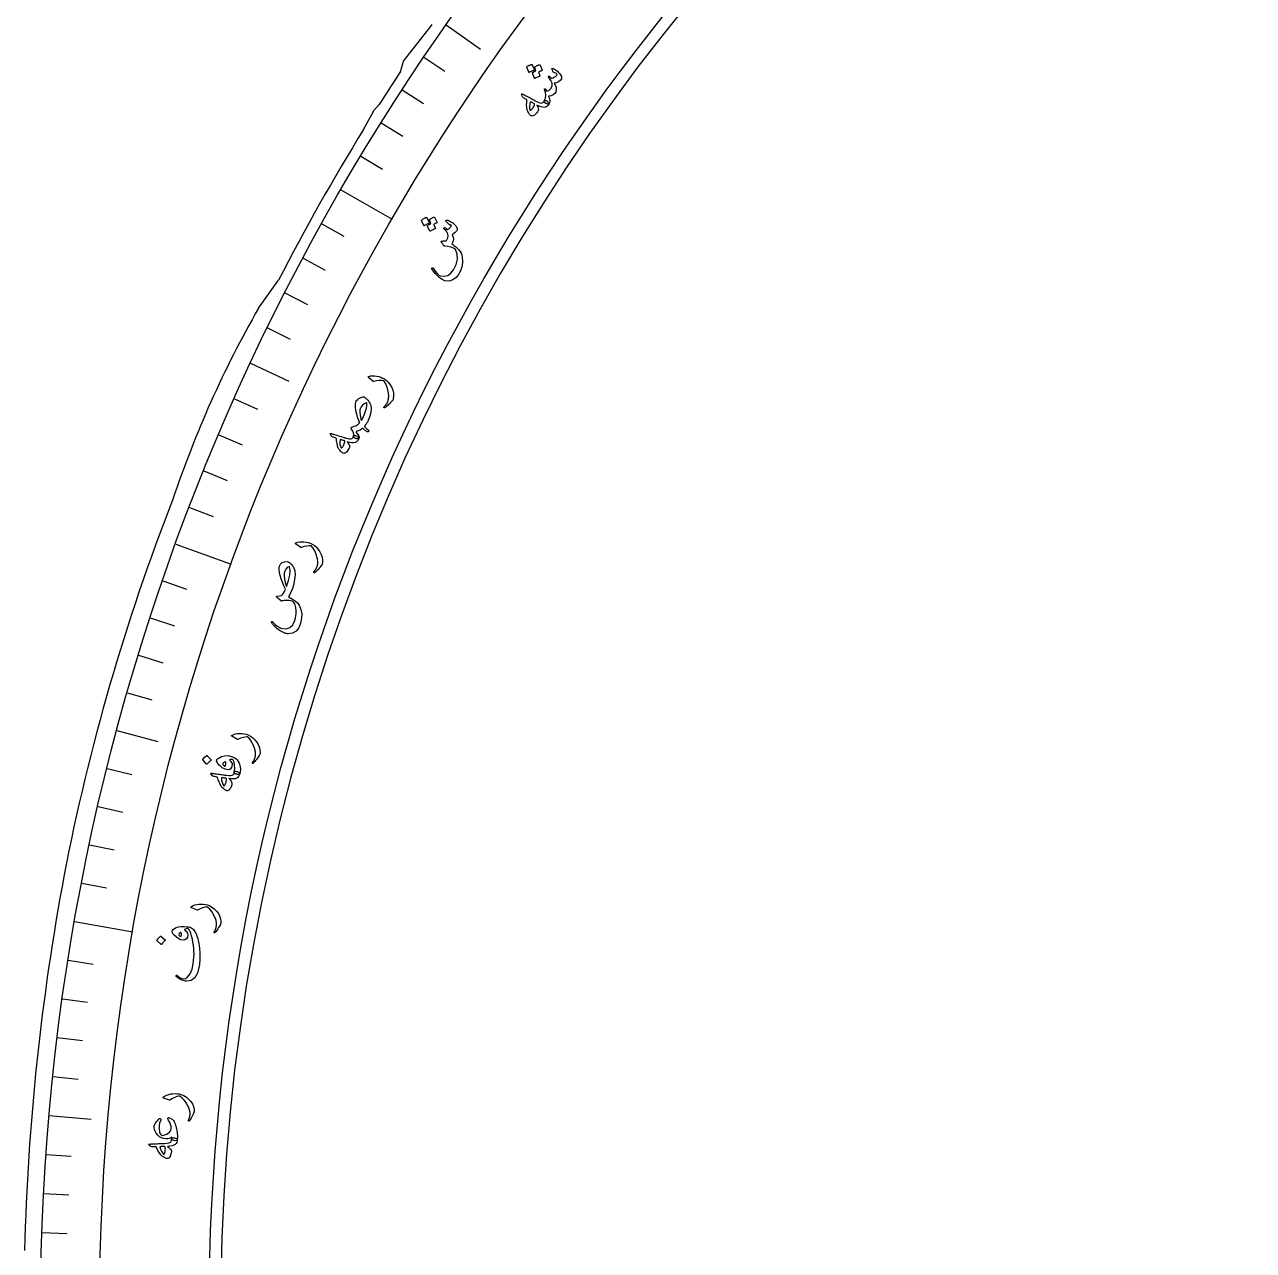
# Model space of a CAD drawing. Header units: millimetres. Extents: x -83 to 83, y -82 to 91.
# Drawn here: x -82.66 to -37.68, y 2.21 to 47.09 of the extents above; entities that cross this region are included whole.
import ezdxf

# ---------------------------------------------------------------- set-up
doc = ezdxf.new("R2010")
doc.units = ezdxf.units.MM
for name, color, linetype in [('CUT_INNER', 6, 'Continuous'), ('CUT_OUTER', 1, 'Continuous'), ('ENGRAVE', 7, 'Continuous'), ('ENGRAVE_FINE', 8, 'Continuous'), ('TEXT', 5, 'Continuous')]:
    doc.layers.add(name, color=color, linetype=linetype)

msp = doc.modelspace()

# ---------------------------------------------------------------- linework, layer by layer
at = {"layer": 'CUT_INNER'}
msp.add_arc((-0.0003, -0.0001), 75.4873, 92.267929, 240.117327, dxfattribs=at)
at = {"layer": 'CUT_OUTER'}
for points in [[(-68.901, 45.3749), (-68.7961, 45.7427), (-68.7949, 45.7462), (-68.7928, 45.7491), (-67.764, 47.0561), (-67.741, 47.0894)], [(-70.2522, 43.2535), (-69.8828, 43.9334), (-69.8806, 43.9369), (-69.8781, 43.9402), (-69.6872, 44.158)], [(-74.0993, 36.7032), (-73.3677, 37.7275)]]:
    msp.add_lwpolyline(points, dxfattribs=at)
for centre, radius, start, end in [((-2.1418, 1.3801), 79.9521, 146.614806, 147.653039), ((-0.2896, 0.1676), 82.1654, 148.37346, 152.798231), ((-40.5944, 17.479), 38.6284, 150.15402, 161.54312), ((-3.6188, 0.9441), 79.037, 158.657979, 169.048288), ((4.0698, 0.024), 86.7621, 169.416375, 178.55615)]:
    msp.add_arc(centre, radius, start, end, dxfattribs=at)
at = {"layer": 'ENGRAVE'}
for points in [[(-67.2354, 47.0787), (-65.9716, 46.1938)], [(-71.0827, 41.0396), (-69.2122, 39.9597)], [(-74.3891, 34.6882), (-72.9909, 34.0362)], [(-77.1293, 28.0728), (-75.0997, 27.334)], [(-79.2825, 21.2437), (-77.7923, 20.8444)], [(-80.8323, 14.2529), (-78.7052, 13.8779)], [(-81.7669, 7.1537), (-80.23, 7.0192)]]:
    msp.add_lwpolyline(points, dxfattribs=at)
for radius in [82.0793, 79.9194, 75.9082]:
    msp.add_circle((0, 0), radius, dxfattribs=at)
at = {"layer": 'ENGRAVE_FINE'}
for points in [[(-68.0468, 45.8981), (-67.2794, 45.3805)], [(-68.8375, 44.7036), (-68.0611, 44.1994)], [(-69.6072, 43.4954), (-68.8222, 43.0049)], [(-70.3556, 42.2739), (-69.5622, 41.7972)], [(-71.7881, 39.7928), (-70.9785, 39.344)], [(-72.4717, 38.5339), (-71.6544, 38.0993)], [(-73.1331, 37.2632), (-72.3084, 36.843)], [(-73.7723, 35.9812), (-72.9404, 35.5754)], [(-74.9831, 33.3846), (-74.1375, 33.0081)], [(-75.5543, 32.0709), (-74.7023, 31.7092)], [(-76.1026, 30.7474), (-75.2443, 30.4007)], [(-76.6276, 29.4146), (-75.7634, 29.0828)], [(-77.6075, 26.7224), (-76.7322, 26.421)], [(-78.062, 25.3639), (-77.1817, 25.0778)], [(-78.4928, 23.9977), (-77.6076, 23.727)], [(-78.8996, 22.6241), (-78.0098, 22.369)], [(-79.6411, 19.8568), (-78.743, 19.6328)], [(-79.9756, 18.4638), (-79.0736, 18.2556)], [(-80.2856, 17.0652), (-79.3802, 16.8728)], [(-80.5712, 15.6615), (-79.6626, 15.4848)], [(-81.0687, 12.84), (-80.1545, 12.6952)], [(-81.2805, 11.4232), (-80.3638, 11.2944)], [(-81.4674, 10.0029), (-80.5487, 9.8901)], [(-81.6296, 8.5796), (-80.709, 8.4829)], [(-81.8793, 5.7256), (-80.9559, 5.661)], [(-81.9668, 4.2957), (-81.0424, 4.2473)], [(-82.0292, 2.8645), (-81.1042, 2.8322)]]:
    msp.add_lwpolyline(points, dxfattribs=at)
at = {"layer": 'TEXT'}
for points in [[(-64.2778, 45.5314), (-64.2784, 45.5354), (-64.2775, 45.5398), (-64.2749, 45.5444), (-64.2707, 45.5493), (-64.2505, 45.5631), (-64.23, 45.5759), (-64.2091, 45.5875), (-64.188, 45.5981), (-64.1664, 45.6075), (-64.1442, 45.616), (-64.1212, 45.6234), (-64.0976, 45.6297), (-64.0903, 45.6303), (-64.0846, 45.6291), (-64.0805, 45.6262), (-64.0779, 45.6215), (-63.9999, 45.4287), (-63.9996, 45.4235), (-64.0024, 45.4191), (-64.0082, 45.4154), (-64.0171, 45.4124), (-64.0247, 45.4097), (-64.0363, 45.4053), (-64.052, 45.3991), (-64.0717, 45.3911), (-64.0957, 45.3812), (-64.1242, 45.369), (-64.157, 45.3546), (-64.1942, 45.3379), (-64.1997, 45.336), (-64.2039, 45.3361), (-64.2067, 45.3381), (-64.2082, 45.342)], [(-63.9889, 45.5238), (-63.9896, 45.5278), (-63.9886, 45.5321), (-63.986, 45.5368), (-63.9818, 45.5416), (-63.9616, 45.5554), (-63.9411, 45.568), (-63.9203, 45.5796), (-63.8992, 45.59), (-63.8776, 45.5994), (-63.8554, 45.6077), (-63.8324, 45.615), (-63.8088, 45.6213), (-63.8028, 45.6215), (-63.7978, 45.6199), (-63.7937, 45.6164), (-63.7906, 45.6111), (-63.7127, 45.4184), (-63.7126, 45.4146), (-63.7152, 45.411), (-63.7205, 45.4074), (-63.7285, 45.4041), (-63.734, 45.402), (-63.7424, 45.3986), (-63.7538, 45.394), (-63.7682, 45.3882), (-63.7855, 45.381), (-63.8056, 45.3724), (-63.8285, 45.3624), (-63.8542, 45.3509), (-63.7958, 45.2099), (-63.7956, 45.2047), (-63.7983, 45.2003), (-63.8041, 45.1966), (-63.813, 45.1936), (-63.8205, 45.1909), (-63.8321, 45.1865), (-63.8478, 45.1804), (-63.8675, 45.1725), (-63.8915, 45.1626), (-63.9198, 45.1505), (-63.9525, 45.1361), (-63.9897, 45.1195), (-63.9946, 45.1185), (-63.9984, 45.1192), (-64.0009, 45.1215), (-64.0023, 45.1255), (-64.0723, 45.3145), (-64.073, 45.3185), (-64.072, 45.3228), (-64.0695, 45.3275), (-64.0653, 45.3323), (-64.051, 45.3421), (-64.0365, 45.3516), (-64.0217, 45.3606), (-64.0066, 45.3693), (-63.9913, 45.3774), (-63.9756, 45.3847), (-63.9595, 45.3912), (-63.9431, 45.397)], [(-63.3614, 45.4693), (-63.3613, 45.4754), (-63.3569, 45.4796), (-63.3482, 45.4817), (-63.3353, 45.4819), (-63.3162, 45.4783), (-63.2922, 45.4687), (-63.2633, 45.4531), (-63.2295, 45.4315), (-63.1921, 45.4055), (-63.1574, 45.3776), (-63.1256, 45.3478), (-63.0965, 45.3161), (-63.0449, 45.2475), (-63.0137, 45.19), (-63.0029, 45.1437), (-63.0125, 45.1085), (-63.0634, 45.0455), (-63.1242, 44.9968), (-63.1948, 44.9625), (-63.2753, 44.9426), (-63.2308, 44.8581), (-63.2061, 44.7779), (-63.2014, 44.702), (-63.2165, 44.6305), (-63.2519, 44.5692), (-63.3076, 44.5212), (-63.3835, 44.4863), (-63.4798, 44.4645), (-63.4518, 44.3726), (-63.4406, 44.2941), (-63.4465, 44.2289), (-63.4695, 44.1771), (-63.4811, 44.1715), (-63.5028, 44.1737), (-63.5345, 44.1836), (-63.5764, 44.2011), (-63.6144, 44.2233), (-63.6376, 44.2465), (-63.6461, 44.2706), (-63.6399, 44.2957), (-63.599, 44.3966), (-63.5841, 44.4996), (-63.5954, 44.6049), (-63.6328, 44.7125), (-63.6349, 44.7184), (-63.6356, 44.7236), (-63.6349, 44.7283), (-63.6329, 44.7324), (-63.6293, 44.7365), (-63.6251, 44.7395), (-63.6202, 44.7414), (-63.6148, 44.7422), (-63.6034, 44.7368), (-63.5891, 44.7206), (-63.5718, 44.6934), (-63.5516, 44.6555), (-63.5128, 44.6593), (-63.4722, 44.6792), (-63.4298, 44.715), (-63.3857, 44.7668), (-63.3514, 44.8461), (-63.3559, 44.9398), (-63.3991, 45.048), (-63.481, 45.171), (-63.4853, 45.1772), (-63.4875, 45.1827), (-63.4878, 45.1875), (-63.4861, 45.1916), (-63.4819, 45.1966), (-63.4772, 45.2002), (-63.4721, 45.2024), (-63.4665, 45.2032), (-63.4602, 45.2022), (-63.4545, 45.2003), (-63.4494, 45.1974), (-63.4451, 45.1936), (-63.3795, 45.1186), (-63.3444, 45.1267), (-63.3084, 45.1409), (-63.2716, 45.1612), (-63.2339, 45.1876), (-63.2013, 45.2162), (-63.1808, 45.241), (-63.1725, 45.2622), (-63.1765, 45.2798), (-63.1908, 45.2949), (-63.2158, 45.3101), (-63.2513, 45.3254), (-63.2974, 45.3408), (-63.3066, 45.3505), (-63.3204, 45.3751), (-63.3386, 45.4147), (-63.3614, 45.4693)], [(-64.4637, 44.5208), (-64.4679, 44.5402), (-64.4632, 44.55), (-64.4497, 44.5503), (-64.4274, 44.5409), (-64.4148, 44.5341), (-64.3971, 44.5249), (-64.3745, 44.5133), (-64.3468, 44.4992), (-64.314, 44.4825), (-64.2759, 44.4629), (-64.2324, 44.4402), (-64.1837, 44.4146), (-64.1358, 44.3895), (-64.0929, 44.3669), (-64.0551, 44.3469), (-64.0223, 44.3296), (-63.9946, 44.3149), (-63.9722, 44.303), (-63.9551, 44.2939), (-63.9433, 44.2876), (-63.8675, 44.2494), (-63.8041, 44.2262), (-63.7532, 44.2178), (-63.7147, 44.2244), (-63.6949, 44.2341), (-63.6758, 44.2492), (-63.6575, 44.2697), (-63.6399, 44.2957), (-63.6268, 44.3092), (-63.6112, 44.3157), (-63.5931, 44.3152), (-63.5725, 44.3077), (-63.5505, 44.2947), (-63.5298, 44.2792), (-63.5105, 44.2613), (-63.4926, 44.2408), (-63.479, 44.2209), (-63.4706, 44.2037), (-63.4674, 44.1891), (-63.4695, 44.1771), (-63.5043, 44.1281), (-63.5428, 44.0918), (-63.5851, 44.0683), (-63.6312, 44.0574), (-63.6863, 44.0596), (-63.7506, 44.0744), (-63.8241, 44.1017), (-63.9067, 44.1417), (-63.8798, 44.0835), (-63.8628, 44.0316), (-63.8559, 43.986), (-63.8591, 43.9466), (-63.869, 43.9197), (-63.8852, 43.8913), (-63.9077, 43.8613), (-63.9366, 43.8296), (-63.9702, 43.7985), (-64.0012, 43.7742), (-64.0295, 43.7568), (-64.0552, 43.7463), (-64.0813, 43.7415), (-64.1046, 43.7424), (-64.125, 43.749), (-64.1426, 43.7614), (-64.1618, 43.7809), (-64.1812, 43.8051), (-64.2009, 43.8341), (-64.2208, 43.8678), (-64.2398, 43.9031), (-64.2542, 43.9325), (-64.2638, 43.9559), (-64.2689, 43.9734), (-64.2797, 44.0586), (-64.2844, 44.1466), (-64.2828, 44.2375), (-64.2749, 44.3312), (-64.3131, 44.3539), (-64.3458, 44.3738), (-64.373, 44.391), (-64.3948, 44.4054), (-64.4121, 44.4189), (-64.426, 44.4333), (-64.4365, 44.4485), (-64.4437, 44.4646)], [(-64.1499, 44.2647), (-64.1738, 44.1794), (-64.185, 44.1008), (-64.1834, 44.0289), (-64.1691, 43.9638), (-64.1654, 43.9576), (-64.1603, 43.9543), (-64.1539, 43.9539), (-64.1462, 43.9565), (-64.124, 43.9706), (-64.1028, 43.9876), (-64.0824, 44.0077), (-64.0629, 44.0309), (-64.0443, 44.0571), (-64.0265, 44.0864), (-64.0096, 44.1187), (-63.9936, 44.154), (-63.9918, 44.1599), (-63.991, 44.1669), (-63.9912, 44.175), (-63.9925, 44.1841), (-64.0088, 44.1937), (-64.0261, 44.2034), (-64.0443, 44.2133), (-64.0635, 44.2233), (-64.0837, 44.2334), (-64.1048, 44.2437), (-64.1269, 44.2541), (-64.1499, 44.2647)], [(-67.8433, 39.9299), (-67.8443, 39.9339), (-67.8437, 39.9383), (-67.8415, 39.9431), (-67.8378, 39.9484), (-67.8188, 39.9639), (-67.7994, 39.9783), (-67.7796, 39.9916), (-67.7595, 40.0039), (-67.7388, 40.0151), (-67.7173, 40.0254), (-67.695, 40.0347), (-67.672, 40.043), (-67.6661, 40.0438), (-67.6609, 40.0426), (-67.6565, 40.0395), (-67.653, 40.0345), (-67.5589, 39.849), (-67.5584, 39.8452), (-67.5607, 39.8413), (-67.5657, 39.8373), (-67.5735, 39.8333), (-67.5787, 39.8307), (-67.5868, 39.8266), (-67.5978, 39.821), (-67.6117, 39.8139), (-67.6283, 39.8052), (-67.6477, 39.7949), (-67.6696, 39.7829), (-67.6942, 39.7692), (-67.624, 39.6336), (-67.6233, 39.6284), (-67.6257, 39.6238), (-67.6312, 39.6196), (-67.6397, 39.6158), (-67.647, 39.6125), (-67.6582, 39.6071), (-67.6733, 39.5996), (-67.6923, 39.59), (-67.7153, 39.578), (-67.7425, 39.5634), (-67.774, 39.5462), (-67.8096, 39.5264), (-67.8144, 39.525), (-67.8182, 39.5253), (-67.821, 39.5274), (-67.8227, 39.5313), (-67.9086, 39.7138), (-67.9096, 39.7177), (-67.909, 39.7221), (-67.9069, 39.727), (-67.9031, 39.7322), (-67.8897, 39.7432), (-67.876, 39.7539), (-67.8621, 39.7642), (-67.8478, 39.7742), (-67.8331, 39.7836), (-67.8181, 39.7923), (-67.8027, 39.8002), (-67.7868, 39.8074)], [(-68.1319, 39.9122), (-68.1329, 39.9162), (-68.1323, 39.9206), (-68.1302, 39.9255), (-68.1264, 39.9308), (-68.1074, 39.9463), (-68.088, 39.9609), (-68.0683, 39.9743), (-68.0481, 39.9867), (-68.0274, 39.998), (-68.0059, 40.0084), (-67.9837, 40.0178), (-67.9606, 40.0262), (-67.9534, 40.0274), (-67.9476, 40.0267), (-67.9433, 40.0241), (-67.9404, 40.0197), (-67.8461, 39.8341), (-67.8454, 39.829), (-67.8478, 39.8243), (-67.8533, 39.8201), (-67.8619, 39.8163), (-67.8692, 39.813), (-67.8804, 39.8075), (-67.8955, 39.8), (-67.9145, 39.7903), (-67.9376, 39.7783), (-67.9649, 39.7636), (-67.9964, 39.7464), (-68.0321, 39.7264), (-68.0374, 39.7241), (-68.0416, 39.7239), (-68.0446, 39.7256), (-68.0464, 39.7294)], [(-67.2303, 39.8787), (-67.2369, 39.8873), (-67.2405, 39.8955), (-67.2409, 39.9032), (-67.2383, 39.9104), (-67.2324, 39.9182), (-67.2252, 39.9235), (-67.2167, 39.9264), (-67.2071, 39.9269), (-67.1755, 39.9235), (-67.14, 39.9134), (-67.1004, 39.8964), (-67.0568, 39.8727), (-66.9897, 39.8269), (-66.9313, 39.7745), (-66.8814, 39.7155), (-66.8402, 39.65), (-66.8321, 39.6311), (-66.8278, 39.6131), (-66.8274, 39.5961), (-66.8307, 39.58), (-66.8563, 39.5297), (-66.8957, 39.4826), (-66.9489, 39.4385), (-67.016, 39.3976), (-66.9766, 39.3067), (-66.9656, 39.2203), (-66.983, 39.1383), (-67.0288, 39.0606), (-66.9882, 39.0335), (-66.9499, 39.0063), (-66.9139, 38.9789), (-66.8801, 38.9514), (-66.8484, 38.9235), (-66.8184, 38.8952), (-66.7902, 38.8664), (-66.7637, 38.8372), (-66.7191, 38.7791), (-66.6838, 38.7152), (-66.6578, 38.6456), (-66.6412, 38.5703), (-66.6302, 38.4105), (-66.6457, 38.2574), (-66.6878, 38.1109), (-66.7564, 37.9708), (-66.8638, 37.8302), (-66.9869, 37.7404), (-67.1258, 37.7014), (-67.2806, 37.7134), (-67.3292, 37.7305), (-67.3823, 37.7586), (-67.4397, 37.7977), (-67.5015, 37.8478), (-67.5659, 37.9088), (-67.6289, 37.9792), (-67.6904, 38.0592), (-67.7506, 38.1488), (-67.7539, 38.1552), (-67.7554, 38.1614), (-67.7549, 38.1676), (-67.7525, 38.1737), (-67.7488, 38.179), (-67.7445, 38.1831), (-67.7396, 38.1858), (-67.7342, 38.1872), (-67.7278, 38.1866), (-67.722, 38.1843), (-67.7167, 38.1804), (-67.7121, 38.1748), (-67.6307, 38.0581), (-67.5582, 37.9719), (-67.4949, 37.9159), (-67.4408, 37.89), (-67.2974, 37.8758), (-67.1691, 37.9081), (-67.056, 37.9866), (-66.9577, 38.1116), (-66.8609, 38.3094), (-66.817, 38.4989), (-66.8258, 38.6801), (-66.8877, 38.8535), (-66.968, 38.8996), (-67.0601, 38.9357), (-67.1641, 38.9616), (-67.28, 38.9773), (-67.2923, 38.978), (-67.3023, 38.9803), (-67.31, 38.9842), (-67.3154, 38.9898), (-67.3315, 39.0135), (-67.3464, 39.0358), (-67.3603, 39.0569), (-67.3731, 39.0767), (-67.3845, 39.095), (-67.3944, 39.1118), (-67.4027, 39.1269), (-67.4094, 39.1405), (-67.4116, 39.1473), (-67.411, 39.1528), (-67.4074, 39.1569), (-67.4009, 39.1597), (-67.3968, 39.1606), (-67.3905, 39.1616), (-67.3821, 39.1628), (-67.3717, 39.1641), (-67.3593, 39.1652), (-67.3452, 39.166), (-67.3293, 39.1665), (-67.3116, 39.1665), (-67.277, 39.1675), (-67.2508, 39.1699), (-67.2331, 39.174), (-67.2238, 39.1796), (-67.1892, 39.2289), (-67.1678, 39.2859), (-67.1595, 39.3506), (-67.1643, 39.4231), (-67.1766, 39.4556), (-67.204, 39.4967), (-67.2465, 39.5463), (-67.3039, 39.6044), (-67.3094, 39.61), (-67.3129, 39.6165), (-67.3146, 39.6238), (-67.3144, 39.6321), (-67.3132, 39.6393), (-67.3106, 39.6454), (-67.3067, 39.6503), (-67.3015, 39.6541), (-67.2846, 39.6544), (-67.2595, 39.6435), (-67.2263, 39.6214), (-67.185, 39.5882), (-67.1367, 39.6139), (-67.0952, 39.6473), (-67.0605, 39.6884), (-67.0326, 39.7372), (-67.0475, 39.7452), (-67.0603, 39.7503), (-67.0712, 39.7526), (-67.0802, 39.752), (-67.0891, 39.7505), (-67.0968, 39.7511), (-67.1033, 39.7536), (-67.1087, 39.7581)], [(-70.0859, 34.175), (-70.0891, 34.178), (-70.0914, 34.1809), (-70.0928, 34.1836), (-70.0933, 34.1863), (-70.0909, 34.1924), (-70.0848, 34.1983), (-70.075, 34.2039), (-70.0614, 34.2094), (-69.998, 34.2253), (-69.93, 34.2326), (-69.8576, 34.2312), (-69.7808, 34.2212), (-69.7013, 34.2037), (-69.6262, 34.18), (-69.5555, 34.1501), (-69.489, 34.1139), (-69.4087, 34.0518), (-69.3377, 33.9797), (-69.2761, 33.8975), (-69.2239, 33.8055), (-69.184, 33.7066), (-69.1617, 33.605), (-69.1571, 33.5007), (-69.1699, 33.3936), (-69.1765, 33.3664), (-69.1869, 33.3411), (-69.2013, 33.3176), (-69.2195, 33.2961), (-69.2669, 33.2489), (-69.3102, 33.2065), (-69.3493, 33.1689), (-69.3844, 33.1361), (-69.4154, 33.1083), (-69.4421, 33.0856), (-69.4646, 33.0679), (-69.483, 33.0554), (-69.4878, 33.0533), (-69.4922, 33.0522), (-69.496, 33.0521), (-69.4994, 33.0531), (-69.5032, 33.0554), (-69.5065, 33.0584), (-69.5091, 33.062), (-69.511, 33.0662), (-69.5118, 33.0709), (-69.511, 33.0757), (-69.5085, 33.0807), (-69.5043, 33.0858), (-69.4779, 33.1166), (-69.4539, 33.1465), (-69.4324, 33.1758), (-69.4132, 33.2043), (-69.3964, 33.2323), (-69.3817, 33.2601), (-69.3692, 33.2876), (-69.3589, 33.315), (-69.3505, 33.3432), (-69.3439, 33.3733), (-69.3391, 33.4055), (-69.336, 33.4396), (-69.3349, 33.4757), (-69.3357, 33.5139), (-69.3385, 33.5543), (-69.3434, 33.5967), (-69.3653, 33.72), (-69.3991, 33.8331), (-69.4449, 33.9359), (-69.5026, 34.0285), (-69.5077, 34.0352), (-69.5146, 34.0408), (-69.5233, 34.0453), (-69.5338, 34.0489), (-69.6025, 34.0557), (-69.6839, 34.0532), (-69.7777, 34.0414), (-69.8842, 34.0201), (-69.8904, 34.0199), (-69.8955, 34.0205), (-69.8997, 34.0219), (-69.9028, 34.0241)], [(-70.5199, 33.3027), (-70.5003, 33.3331), (-70.47, 33.3636), (-70.4292, 33.3942), (-70.3778, 33.4248), (-70.3255, 33.4482), (-70.2788, 33.4583), (-70.2379, 33.4551), (-70.2026, 33.4387), (-70.1714, 33.4129), (-70.1385, 33.38), (-70.1039, 33.34), (-70.0676, 33.2928), (-70.0356, 33.2468), (-70.0119, 33.2097), (-69.9965, 33.1812), (-69.9894, 33.1615), (-69.9765, 33.0306), (-69.9879, 32.8929), (-70.0237, 32.7484), (-70.0836, 32.597), (-70.0981, 32.5672), (-70.1135, 32.5382), (-70.1298, 32.5099), (-70.147, 32.4823), (-70.165, 32.4556), (-70.1835, 32.4297), (-70.2025, 32.4046), (-70.222, 32.3805), (-70.2072, 32.3618), (-70.1779, 32.333), (-70.1342, 32.2941), (-70.0761, 32.2451), (-70.0654, 32.2342), (-70.0619, 32.2222), (-70.0655, 32.2091), (-70.0763, 32.1949), (-70.0901, 32.1849), (-70.1047, 32.1802), (-70.1199, 32.1809), (-70.1358, 32.1869), (-70.1535, 32.1993), (-70.1716, 32.2128), (-70.1901, 32.2274), (-70.209, 32.2432), (-70.2282, 32.2602), (-70.2474, 32.2785), (-70.2666, 32.2981), (-70.2859, 32.319), (-70.3344, 32.279), (-70.384, 32.2465), (-70.4345, 32.2213), (-70.4861, 32.2035), (-70.5026, 32.1989), (-70.5154, 32.1935), (-70.5244, 32.1873), (-70.5296, 32.1804), (-70.5306, 32.1732), (-70.528, 32.1645), (-70.5217, 32.154), (-70.5117, 32.1418), (-70.4614, 32.0817), (-70.4309, 32.0268), (-70.4202, 31.9772), (-70.4293, 31.9328), (-70.4332, 31.9281), (-70.44, 31.9245), (-70.4499, 31.9219), (-70.4628, 31.9203), (-70.5063, 31.9235), (-70.5419, 31.9303), (-70.5695, 31.9407), (-70.5891, 31.9548), (-70.6038, 31.9722), (-70.6136, 31.9886), (-70.6185, 32.0041), (-70.6184, 32.0186), (-70.6143, 32.0797), (-70.626, 32.1427), (-70.6536, 32.2077), (-70.6971, 32.2745), (-70.7053, 32.2883), (-70.7092, 32.3022), (-70.7089, 32.3165), (-70.7043, 32.3311), (-70.6955, 32.3451), (-70.6835, 32.3558), (-70.6682, 32.3631), (-70.6498, 32.367), (-70.5831, 32.3837), (-70.5188, 32.4146), (-70.4567, 32.4599), (-70.3968, 32.5194), (-70.4245, 32.5873), (-70.4495, 32.6528), (-70.4717, 32.7159), (-70.4913, 32.7765), (-70.5321, 32.9449), (-70.5504, 33.0889), (-70.5463, 33.2082), (-70.5199, 33.3027)], [(-70.1594, 33.2446), (-70.235, 33.2055), (-70.2972, 33.1555), (-70.346, 33.0946), (-70.3813, 33.0229), (-70.3892, 32.9866), (-70.392, 32.9388), (-70.3895, 32.8798), (-70.3818, 32.8094), (-70.3766, 32.7728), (-70.3713, 32.7391), (-70.3659, 32.7082), (-70.3605, 32.6801), (-70.3549, 32.6548), (-70.349, 32.6323), (-70.3428, 32.6124), (-70.3363, 32.5953), (-70.2987, 32.6587), (-70.2611, 32.7366), (-70.2232, 32.829), (-70.185, 32.936), (-70.1531, 33.0409), (-70.1348, 33.1253), (-70.1303, 33.1892), (-70.1395, 33.2326), (-70.1425, 33.2399), (-70.1468, 33.2443), (-70.1524, 33.2459), (-70.1594, 33.2446)], [(-71.4694, 32.0905), (-71.477, 32.1088), (-71.4741, 32.1193), (-71.4609, 32.122), (-71.4373, 32.1168), (-71.4237, 32.1124), (-71.4046, 32.1066), (-71.3802, 32.0993), (-71.3505, 32.0905), (-71.3152, 32.08), (-71.2741, 32.0676), (-71.2273, 32.0532), (-71.1748, 32.0369), (-71.1231, 32.0208), (-71.0768, 32.0064), (-71.036, 31.9936), (-71.0006, 31.9825), (-70.9707, 31.9731), (-70.9466, 31.9655), (-70.9281, 31.9596), (-70.9153, 31.9555), (-70.8338, 31.9317), (-70.7673, 31.9204), (-70.7157, 31.9214), (-70.6791, 31.9349), (-70.6613, 31.948), (-70.6452, 31.9663), (-70.631, 31.9898), (-70.6184, 32.0186), (-70.608, 32.0342), (-70.5938, 32.0434), (-70.5759, 32.0462), (-70.5543, 32.0425), (-70.5303, 32.0338), (-70.5071, 32.0223), (-70.4849, 32.0081), (-70.4636, 31.9912), (-70.4466, 31.9742), (-70.4352, 31.9588), (-70.4295, 31.945), (-70.4293, 31.9328), (-70.4546, 31.8783), (-70.4859, 31.8356), (-70.5233, 31.8048), (-70.5666, 31.7858), (-70.6212, 31.7779), (-70.6872, 31.7808), (-70.7644, 31.7944), (-70.8529, 31.8187), (-70.8158, 31.7664), (-70.7898, 31.7184), (-70.7747, 31.6748), (-70.7706, 31.6355), (-70.7755, 31.6073), (-70.7863, 31.5764), (-70.803, 31.5427), (-70.8257, 31.5064), (-70.8531, 31.4697), (-70.8791, 31.4401), (-70.9038, 31.4179), (-70.9271, 31.4029), (-70.952, 31.3935), (-70.975, 31.3901), (-70.9964, 31.3929), (-71.0159, 31.4019), (-71.0383, 31.4176), (-71.0618, 31.4379), (-71.0864, 31.4629), (-71.1121, 31.4924), (-71.1372, 31.5237), (-71.1566, 31.55), (-71.1704, 31.5712), (-71.1785, 31.5875), (-71.2046, 31.6693), (-71.2252, 31.755), (-71.2401, 31.8447), (-71.2494, 31.9383), (-71.291, 31.9537), (-71.3268, 31.9673), (-71.3567, 31.9793), (-71.3806, 31.9895), (-71.4001, 31.9997), (-71.4164, 32.0113), (-71.4295, 32.0243), (-71.4395, 32.0388)], [(-71.1143, 31.8955), (-71.1224, 31.8073), (-71.1191, 31.728), (-71.1045, 31.6576), (-71.0787, 31.5962), (-71.0738, 31.5907), (-71.0682, 31.5884), (-71.0619, 31.5892), (-71.0548, 31.5932), (-71.0355, 31.611), (-71.0178, 31.6316), (-71.0014, 31.6551), (-70.9864, 31.6814), (-70.9728, 31.7106), (-70.9607, 31.7425), (-70.9499, 31.7774), (-70.9405, 31.815), (-70.9398, 31.8212), (-70.9403, 31.8282), (-70.942, 31.8361), (-70.9449, 31.8448), (-70.9627, 31.8513), (-70.9814, 31.8577), (-71.0011, 31.8641), (-71.0218, 31.8705), (-71.0435, 31.8768), (-71.0661, 31.8831), (-71.0897, 31.8893), (-71.1143, 31.8955)], [(-72.7417, 28.0823), (-72.7451, 28.085), (-72.7476, 28.0877), (-72.7492, 28.0903), (-72.7499, 28.0929), (-72.7481, 28.0992), (-72.7426, 28.1056), (-72.7333, 28.1121), (-72.7202, 28.1186), (-72.6583, 28.1399), (-72.5912, 28.153), (-72.519, 28.1578), (-72.4416, 28.1543), (-72.3609, 28.1437), (-72.2841, 28.1264), (-72.211, 28.1026), (-72.1417, 28.0723), (-72.0564, 28.0172), (-71.9796, 27.9514), (-71.9112, 27.8748), (-71.8513, 27.7875), (-71.8031, 27.6924), (-71.7723, 27.5931), (-71.7588, 27.4896), (-71.7625, 27.3818), (-71.7667, 27.3541), (-71.7749, 27.328), (-71.7872, 27.3034), (-71.8035, 27.2803), (-71.8467, 27.2293), (-71.8862, 27.1834), (-71.9221, 27.1426), (-71.9542, 27.107), (-71.9827, 27.0766), (-72.0074, 27.0517), (-72.0283, 27.0322), (-72.0456, 27.0182), (-72.0502, 27.0156), (-72.0544, 27.0142), (-72.0583, 27.0138), (-72.0617, 27.0145), (-72.0658, 27.0164), (-72.0692, 27.0191), (-72.0721, 27.0225), (-72.0744, 27.0265), (-72.0757, 27.0311), (-72.0752, 27.036), (-72.0731, 27.0411), (-72.0694, 27.0466), (-72.0457, 27.0795), (-72.0244, 27.1114), (-72.0054, 27.1424), (-71.9887, 27.1724), (-71.9743, 27.2018), (-71.9621, 27.2307), (-71.952, 27.2592), (-71.944, 27.2873), (-71.9381, 27.3161), (-71.9341, 27.3468), (-71.932, 27.3792), (-71.9319, 27.4134), (-71.9338, 27.4495), (-71.9379, 27.4875), (-71.9441, 27.5275), (-71.9526, 27.5693), (-71.9849, 27.6903), (-72.0282, 27.8001), (-72.0826, 27.8987), (-72.148, 27.986), (-72.1537, 27.9922), (-72.161, 27.9972), (-72.1701, 28.001), (-72.1808, 28.0037), (-72.2499, 28.0046), (-72.3307, 27.9952), (-72.4232, 27.9754), (-72.5275, 27.9452), (-72.5336, 27.9445), (-72.5388, 27.9446), (-72.543, 27.9456), (-72.5463, 27.9475)], [(-73.3317, 27.2674), (-73.2924, 27.3392), (-73.2329, 27.3903), (-73.1534, 27.4209), (-73.0539, 27.4309), (-73.02, 27.4234), (-72.9854, 27.4064), (-72.9501, 27.3799), (-72.914, 27.3438), (-72.8807, 27.3054), (-72.8535, 27.2719), (-72.8326, 27.2431), (-72.8179, 27.2191), (-72.7753, 27.0955), (-72.7622, 26.9451), (-72.7785, 26.7677), (-72.8239, 26.5633), (-72.8609, 26.4438), (-72.904, 26.3324), (-72.9533, 26.2289), (-73.0087, 26.1335), (-72.858, 26.0524), (-72.741, 25.9756), (-72.6578, 25.903), (-72.6082, 25.8346), (-72.5488, 25.6808), (-72.5206, 25.5202), (-72.5236, 25.3527), (-72.5576, 25.1781), (-72.6265, 25.0058), (-72.7257, 24.8833), (-72.8555, 24.8105), (-73.0162, 24.7874), (-73.0394, 24.7887), (-73.0633, 24.7913), (-73.0877, 24.7954), (-73.1127, 24.8009), (-73.1381, 24.808), (-73.1636, 24.8169), (-73.1893, 24.8277), (-73.2151, 24.8404), (-73.2602, 24.8642), (-73.3039, 24.89), (-73.3462, 24.9177), (-73.3871, 24.9474), (-73.4264, 24.9788), (-73.4641, 25.0119), (-73.5003, 25.0465), (-73.5347, 25.0828), (-73.5485, 25.0984), (-73.5614, 25.1135), (-73.5736, 25.1283), (-73.585, 25.1426), (-73.5957, 25.1564), (-73.6057, 25.1695), (-73.615, 25.1819), (-73.6237, 25.1936), (-73.6282, 25.2014), (-73.6301, 25.2086), (-73.6295, 25.2153), (-73.6264, 25.2214), (-73.6214, 25.2273), (-73.6162, 25.2313), (-73.6108, 25.2334), (-73.6051, 25.2336), (-73.5992, 25.2322), (-73.5931, 25.2295), (-73.5868, 25.2255), (-73.5804, 25.2203), (-73.5617, 25.196), (-73.5403, 25.1718), (-73.5161, 25.1475), (-73.4892, 25.1233), (-73.4183, 25.0674), (-73.3482, 25.024), (-73.279, 24.9931), (-73.2108, 24.9747), (-73.0702, 24.972), (-72.9528, 25.0142), (-72.8586, 25.1015), (-72.7875, 25.2336), (-72.7469, 25.3711), (-72.7266, 25.5115), (-72.7268, 25.6549), (-72.7473, 25.8015), (-72.7608, 25.8484), (-72.7818, 25.8922), (-72.8103, 25.9329), (-72.8463, 25.9705), (-72.8515, 25.9753), (-72.8586, 25.9792), (-72.8675, 25.9822), (-72.8782, 25.9843), (-72.9822, 25.9999), (-73.0764, 26.0055), (-73.1606, 26.0011), (-73.2349, 25.9867), (-73.2487, 25.9835), (-73.2601, 25.9828), (-73.2691, 25.9846), (-73.2757, 25.9889), (-73.43, 26.1197), (-73.44, 26.1342), (-73.4423, 26.1455), (-73.4367, 26.1538), (-73.4234, 26.1591), (-73.2577, 26.1907), (-73.222, 26.2265), (-73.1867, 26.2762), (-73.1518, 26.3398), (-73.1174, 26.4174), (-73.1753, 26.5453), (-73.226, 26.6712), (-73.2697, 26.795), (-73.3063, 26.9168), (-73.3324, 27.0301), (-73.3453, 27.1264), (-73.345, 27.2055), (-73.3317, 27.2674)], [(-72.9721, 27.2545), (-73.0474, 27.2069), (-73.1038, 27.1487), (-73.1413, 27.0801), (-73.1597, 27.001), (-73.1611, 26.9085), (-73.1481, 26.7971), (-73.1205, 26.6671), (-73.0783, 26.5186), (-72.9996, 26.7325), (-72.9555, 26.9263), (-72.9463, 27.1002), (-72.9721, 27.2545)], [(-75.0827, 21.0369), (-75.0864, 21.0393), (-75.0891, 21.0417), (-75.091, 21.0442), (-75.0919, 21.0467), (-75.0907, 21.0532), (-75.0858, 21.06), (-75.0772, 21.0674), (-75.0648, 21.0752), (-75.0052, 21.1023), (-74.9397, 21.1216), (-74.8682, 21.1333), (-74.7908, 21.1372), (-74.7095, 21.1343), (-74.6314, 21.1244), (-74.5564, 21.1077), (-74.4846, 21.084), (-74.3944, 21.0373), (-74.3116, 20.9791), (-74.2363, 20.9094), (-74.1683, 20.8282), (-74.1114, 20.7381), (-74.0712, 20.6422), (-74.0479, 20.5404), (-74.0413, 20.4327), (-74.0429, 20.4048), (-74.0486, 20.378), (-74.0585, 20.3524), (-74.0726, 20.3279), (-74.1107, 20.2729), (-74.1457, 20.2235), (-74.1775, 20.1795), (-74.2061, 20.1409), (-74.2315, 20.108), (-74.2537, 20.0808), (-74.2727, 20.0594), (-74.2885, 20.0438), (-74.2929, 20.0409), (-74.297, 20.039), (-74.3008, 20.0383), (-74.3043, 20.0386), (-74.3085, 20.0402), (-74.3122, 20.0425), (-74.3154, 20.0456), (-74.3181, 20.0494), (-74.3197, 20.0539), (-74.3198, 20.0588), (-74.3182, 20.0641), (-74.315, 20.0699), (-74.2945, 20.1049), (-74.2763, 20.1387), (-74.2604, 20.1713), (-74.2467, 20.2028), (-74.2351, 20.2334), (-74.2257, 20.2633), (-74.2183, 20.2927), (-74.2131, 20.3214), (-74.2099, 20.3507), (-74.2089, 20.3815), (-74.2099, 20.414), (-74.213, 20.4481), (-74.2183, 20.4839), (-74.226, 20.5213), (-74.236, 20.5605), (-74.2484, 20.6014), (-74.2921, 20.7187), (-74.3457, 20.8239), (-74.4091, 20.9168), (-74.4826, 20.9976), (-74.4888, 21.0032), (-74.4966, 21.0075), (-74.5059, 21.0104), (-74.5169, 21.012), (-74.5858, 21.0063), (-74.6653, 20.9893), (-74.7555, 20.9608), (-74.8564, 20.9208), (-74.8625, 20.9195), (-74.8677, 20.9192), (-74.872, 20.9198), (-74.8754, 20.9214)], [(-76.1347, 20.1692), (-76.1367, 20.1727), (-76.1373, 20.1771), (-76.1366, 20.1824), (-76.1344, 20.1884), (-76.1051, 20.2277), (-76.0727, 20.2633), (-76.037, 20.2953), (-75.998, 20.3237), (-75.9926, 20.3261), (-75.9878, 20.3264), (-75.9834, 20.3248), (-75.9796, 20.3212), (-75.8384, 20.1702), (-75.8354, 20.1652), (-75.8358, 20.1598), (-75.8395, 20.1542), (-75.8466, 20.1483), (-75.8528, 20.1431), (-75.8621, 20.1349), (-75.8746, 20.1236), (-75.8904, 20.1093), (-75.9094, 20.0916), (-75.9317, 20.0702), (-75.9574, 20.0452), (-75.9865, 20.0165), (-75.991, 20.0129), (-75.9949, 20.0115), (-75.9983, 20.0124), (-76.001, 20.0156)], [(-75.6324, 20.1635), (-75.6261, 20.1783), (-75.6149, 20.1936), (-75.5987, 20.2094), (-75.5776, 20.2257), (-75.4614, 20.2884), (-75.3405, 20.3211), (-75.2152, 20.3239), (-75.0853, 20.2971), (-75.0206, 20.2723), (-74.965, 20.2425), (-74.9186, 20.2077), (-74.8812, 20.168), (-74.8126, 20.0536), (-74.7743, 19.9317), (-74.7661, 19.8023), (-74.7881, 19.6653), (-74.7949, 19.6527), (-74.8075, 19.6437), (-74.8261, 19.6383), (-74.8505, 19.6366), (-74.8637, 19.637), (-74.8769, 19.6384), (-74.8901, 19.6409), (-74.9033, 19.6445), (-74.9162, 19.6487), (-74.9285, 19.6532), (-74.9401, 19.6579), (-74.951, 19.6629), (-74.9692, 19.6741), (-74.9816, 19.687), (-74.9882, 19.7017), (-74.989, 19.7181), (-74.9721, 19.8532), (-74.9747, 19.975), (-74.9967, 20.0837), (-75.0382, 20.1792), (-75.0706, 20.1839), (-75.0967, 20.186), (-75.1167, 20.1856), (-75.1305, 20.1825), (-75.143, 20.1778), (-75.1517, 20.1727), (-75.1566, 20.1671), (-75.1578, 20.1612), (-75.1575, 20.1568), (-75.1564, 20.153), (-75.1545, 20.15), (-75.1518, 20.1476), (-75.1136, 20.1144), (-75.0867, 20.0788), (-75.0711, 20.041), (-75.0669, 20.0008), (-75.0868, 19.8926), (-75.135, 19.8274), (-75.2114, 19.8051), (-75.3162, 19.8256), (-75.3729, 19.8501), (-75.4296, 19.8842), (-75.4861, 19.9278), (-75.5424, 19.9811), (-75.589, 20.0339), (-75.6195, 20.0819), (-75.634, 20.1251), (-75.6324, 20.1635)], [(-75.4113, 20.0254), (-75.4109, 20.0015), (-75.399, 19.9797), (-75.3755, 19.9598), (-75.3403, 19.942), (-75.3344, 19.9406), (-75.3302, 19.9399), (-75.3275, 19.9399), (-75.3264, 19.9407), (-75.315, 19.9617), (-75.306, 19.9837), (-75.2995, 20.0066), (-75.2954, 20.0305), (-75.2942, 20.0522), (-75.296, 20.0708), (-75.3007, 20.0862), (-75.3083, 20.0986), (-75.3508, 20.083), (-75.3821, 20.0656), (-75.4023, 20.0464), (-75.4113, 20.0254)], [(-75.84, 19.6462), (-75.8505, 19.663), (-75.8495, 19.6739), (-75.8369, 19.6787), (-75.8128, 19.6776), (-75.7985, 19.6755), (-75.7788, 19.6729), (-75.7535, 19.6698), (-75.7227, 19.6662), (-75.6862, 19.6618), (-75.6436, 19.6564), (-75.5951, 19.6501), (-75.5405, 19.6428), (-75.4869, 19.6356), (-75.4388, 19.6292), (-75.3964, 19.6235), (-75.3597, 19.6184), (-75.3287, 19.6142), (-75.3036, 19.6107), (-75.2844, 19.608), (-75.2711, 19.6061), (-75.1867, 19.5964), (-75.1192, 19.5963), (-75.0686, 19.606), (-75.0347, 19.6254), (-75.0194, 19.6413), (-75.0067, 19.6621), (-74.9965, 19.6877), (-74.989, 19.7181), (-74.9813, 19.7353), (-74.9689, 19.7467), (-74.9517, 19.7524), (-74.9298, 19.7525), (-74.9046, 19.7479), (-74.8799, 19.7405), (-74.8556, 19.7302), (-74.8318, 19.7171), (-74.8122, 19.7032), (-74.7984, 19.6899), (-74.7903, 19.6773), (-74.7881, 19.6653), (-74.804, 19.6073), (-74.8277, 19.56), (-74.8593, 19.5233), (-74.8989, 19.4973), (-74.9514, 19.4804), (-75.0169, 19.4722), (-75.0953, 19.4726), (-75.1866, 19.4817), (-75.1413, 19.4364), (-75.1075, 19.3935), (-75.0854, 19.353), (-75.0748, 19.3149), (-75.0748, 19.2863), (-75.0803, 19.254), (-75.0911, 19.218), (-75.1074, 19.1784), (-75.1282, 19.1376), (-75.1489, 19.1041), (-75.1695, 19.0781), (-75.19, 19.0594), (-75.2129, 19.0459), (-75.2351, 19.0387), (-75.2566, 19.0379), (-75.2774, 19.0435), (-75.3021, 19.0552), (-75.3286, 19.0713), (-75.3571, 19.0917), (-75.3874, 19.1165), (-75.4174, 19.1432), (-75.4409, 19.1659), (-75.4581, 19.1845), (-75.4688, 19.1992), (-75.5083, 19.2754), (-75.5429, 19.3565), (-75.5727, 19.4424), (-75.5975, 19.5331), (-75.6411, 19.5413), (-75.6787, 19.5487), (-75.7102, 19.5555), (-75.7355, 19.5616), (-75.7564, 19.5683), (-75.7744, 19.577), (-75.7896, 19.5877), (-75.8018, 19.6003)], [(-75.4572, 19.5136), (-75.4504, 19.4253), (-75.4338, 19.3476), (-75.4076, 19.2807), (-75.3718, 19.2245), (-75.3662, 19.2199), (-75.3603, 19.2186), (-75.3541, 19.2204), (-75.3478, 19.2255), (-75.3318, 19.2463), (-75.3177, 19.2696), (-75.3055, 19.2955), (-75.2952, 19.324), (-75.2867, 19.355), (-75.2801, 19.3886), (-75.2753, 19.4247), (-75.2724, 19.4634), (-75.2727, 19.4696), (-75.2744, 19.4764), (-75.2773, 19.4839), (-75.2816, 19.492), (-75.3003, 19.4954), (-75.3199, 19.4986), (-75.3404, 19.5016), (-75.3619, 19.5044), (-75.3843, 19.507), (-75.4076, 19.5094), (-75.4319, 19.5116), (-75.4572, 19.5136)], [(-76.5636, 14.7642), (-76.5675, 14.7662), (-76.5704, 14.7684), (-76.5725, 14.7707), (-76.5736, 14.7732), (-76.5729, 14.7797), (-76.5686, 14.7869), (-76.5606, 14.7949), (-76.5489, 14.8037), (-76.4918, 14.8357), (-76.4281, 14.8604), (-76.3578, 14.8779), (-76.281, 14.8882), (-76.1997, 14.892), (-76.1211, 14.8886), (-76.0449, 14.8781), (-75.9714, 14.8605), (-75.8776, 14.8214), (-75.7904, 14.7702), (-75.7095, 14.707), (-75.6351, 14.6317), (-75.5709, 14.5466), (-75.523, 14.4543), (-75.4913, 14.3548), (-75.4759, 14.248), (-75.4751, 14.22), (-75.4786, 14.1929), (-75.4864, 14.1665), (-75.4983, 14.1409), (-75.5318, 14.083), (-75.5626, 14.0309), (-75.5906, 13.9844), (-75.616, 13.9436), (-75.6386, 13.9087), (-75.6585, 13.8798), (-75.6757, 13.8569), (-75.6901, 13.84), (-75.6943, 13.8367), (-75.6982, 13.8345), (-75.7019, 13.8335), (-75.7054, 13.8335), (-75.7097, 13.8348), (-75.7136, 13.8368), (-75.717, 13.8396), (-75.72, 13.8432), (-75.722, 13.8475), (-75.7225, 13.8523), (-75.7213, 13.8578), (-75.7186, 13.8638), (-75.7011, 13.9004), (-75.6858, 13.9356), (-75.6726, 13.9694), (-75.6615, 14.0019), (-75.6525, 14.0333), (-75.6456, 14.064), (-75.6407, 14.0938), (-75.6379, 14.1229), (-75.6371, 14.1523), (-75.6386, 14.1832), (-75.6423, 14.2154), (-75.6482, 14.2492), (-75.6565, 14.2844), (-75.6672, 14.3211), (-75.6805, 14.3593), (-75.6962, 14.399), (-75.7494, 14.5123), (-75.8115, 14.6127), (-75.8824, 14.7001), (-75.9623, 14.7745), (-75.9689, 14.7796), (-75.9771, 14.7832), (-75.9866, 14.7854), (-75.9977, 14.786), (-76.0658, 14.7747), (-76.1437, 14.7511), (-76.2313, 14.7153), (-76.3285, 14.6671), (-76.3344, 14.6653), (-76.3396, 14.6646), (-76.3439, 14.6648), (-76.3475, 14.6661)], [(-77.258, 13.871), (-77.253, 13.9173), (-77.2273, 13.9595), (-77.181, 13.9977), (-77.114, 14.0318), (-77.0301, 14.0577), (-76.9332, 14.0715), (-76.8233, 14.073), (-76.7003, 14.0624), (-76.6562, 14.0556), (-76.6161, 14.0452), (-76.5798, 14.031), (-76.5474, 14.0132), (-76.4861, 13.9601), (-76.4314, 13.8877), (-76.3833, 13.7962), (-76.3418, 13.6855), (-76.3243, 13.6241), (-76.3086, 13.5612), (-76.2948, 13.4968), (-76.2828, 13.4309), (-76.2726, 13.3633), (-76.2643, 13.2938), (-76.2579, 13.2225), (-76.2534, 13.1494), (-76.2505, 13.0764), (-76.2491, 13.0052), (-76.2493, 12.9359), (-76.251, 12.8684), (-76.2544, 12.8028), (-76.2596, 12.7387), (-76.2667, 12.6763), (-76.2757, 12.6155), (-76.3377, 12.366), (-76.4341, 12.1907), (-76.5654, 12.0895), (-76.7318, 12.0626), (-76.7688, 12.0668), (-76.8104, 12.0755), (-76.8565, 12.0887), (-76.9071, 12.1065), (-76.9619, 12.1311), (-77.0141, 12.1614), (-77.0635, 12.1975), (-77.1104, 12.2393), (-77.1155, 12.2453), (-77.1189, 12.2518), (-77.1204, 12.259), (-77.12, 12.2667), (-77.1179, 12.2738), (-77.1139, 12.2792), (-77.1083, 12.2828), (-77.1008, 12.2847), (-77.0929, 12.2849), (-77.0858, 12.2835), (-77.0796, 12.2805), (-77.0742, 12.2758), (-76.9629, 12.1949), (-76.8628, 12.158), (-76.7738, 12.1649), (-76.6959, 12.2156), (-76.6033, 12.3397), (-76.5339, 12.5026), (-76.4875, 12.7044), (-76.4638, 12.9452), (-76.4611, 13.0522), (-76.4634, 13.1602), (-76.4706, 13.2693), (-76.4827, 13.3795), (-76.4998, 13.4907), (-76.5219, 13.6026), (-76.5489, 13.7155), (-76.5809, 13.8292), (-76.6028, 13.8907), (-76.6296, 13.939), (-76.6614, 13.9741), (-76.6983, 13.9962), (-76.727, 13.9932), (-76.7543, 13.9852), (-76.7801, 13.9722), (-76.8045, 13.9543), (-76.8059, 13.9519), (-76.8049, 13.9485), (-76.8015, 13.9441), (-76.7956, 13.9386), (-76.749, 13.8963), (-76.7162, 13.8525), (-76.6971, 13.807), (-76.6918, 13.76), (-76.7053, 13.6781), (-76.7403, 13.6195), (-76.797, 13.584), (-76.8753, 13.5717), (-76.9404, 13.5836), (-77.0162, 13.6195), (-77.1027, 13.6795), (-77.1998, 13.7636), (-77.223, 13.7889), (-77.2404, 13.8152), (-77.2521, 13.8426), (-77.258, 13.871)], [(-77.8162, 13.5497), (-77.8185, 13.5531), (-77.8195, 13.5575), (-77.8192, 13.5628), (-77.8175, 13.569), (-77.7918, 13.6108), (-77.7625, 13.6492), (-77.7297, 13.6843), (-77.6933, 13.7161), (-77.6881, 13.7189), (-77.6833, 13.7197), (-77.6789, 13.7184), (-77.6747, 13.7152), (-77.5211, 13.5766), (-77.5176, 13.5718), (-77.5176, 13.5665), (-77.5208, 13.5605), (-77.5274, 13.554), (-77.533, 13.5483), (-77.5416, 13.5393), (-77.5532, 13.5269), (-77.5676, 13.5112), (-77.585, 13.4918), (-77.6055, 13.4686), (-77.6289, 13.4413), (-77.6554, 13.4102), (-77.6596, 13.4062), (-77.6634, 13.4044), (-77.6668, 13.405), (-77.6698, 13.4079)], [(-76.9332, 13.8386), (-76.9419, 13.8489), (-76.9517, 13.8531), (-76.9626, 13.8514), (-76.9745, 13.8437), (-77.0062, 13.8093), (-77.0183, 13.7761), (-77.0108, 13.7441), (-76.9838, 13.7133), (-76.9747, 13.7083), (-76.9663, 13.7061), (-76.9586, 13.7066), (-76.9516, 13.7099), (-76.9257, 13.7383), (-76.914, 13.7692), (-76.9165, 13.8026), (-76.9332, 13.8386)], [(-77.5842, 7.7887), (-77.5882, 7.7904), (-77.5913, 7.7924), (-77.5936, 7.7945), (-77.5949, 7.7968), (-77.5949, 7.8033), (-77.5912, 7.8109), (-77.5839, 7.8197), (-77.5731, 7.8295), (-77.5191, 7.8664), (-77.4578, 7.8968), (-77.3895, 7.9206), (-77.3139, 7.9377), (-77.2333, 7.9489), (-77.1547, 7.9526), (-77.0779, 7.949), (-77.0031, 7.9382), (-76.9062, 7.9077), (-76.8146, 7.8646), (-76.7284, 7.8089), (-76.6475, 7.7406), (-76.5758, 7.6617), (-76.5198, 7.5741), (-76.4793, 7.4779), (-76.4542, 7.3729), (-76.451, 7.3451), (-76.452, 7.3178), (-76.4573, 7.2908), (-76.467, 7.2643), (-76.4951, 7.2036), (-76.521, 7.1488), (-76.5447, 7.1), (-76.5663, 7.0571), (-76.5857, 7.0203), (-76.6029, 6.9897), (-76.6179, 6.9654), (-76.6308, 6.9473), (-76.6346, 6.9436), (-76.6383, 6.9411), (-76.6419, 6.9397), (-76.6454, 6.9394), (-76.6498, 6.9402), (-76.6539, 6.9419), (-76.6575, 6.9444), (-76.6609, 6.9477), (-76.6632, 6.9518), (-76.6641, 6.9566), (-76.6635, 6.9621), (-76.6613, 6.9684), (-76.6472, 7.0064), (-76.6351, 7.0428), (-76.625, 7.0777), (-76.6169, 7.1111), (-76.6108, 7.1432), (-76.6067, 7.1743), (-76.6045, 7.2045), (-76.6043, 7.2337), (-76.6062, 7.2631), (-76.6105, 7.2937), (-76.6171, 7.3255), (-76.626, 7.3585), (-76.6374, 7.3928), (-76.6514, 7.4284), (-76.6681, 7.4652), (-76.6873, 7.5034), (-76.7506, 7.6115), (-76.8214, 7.7058), (-76.9, 7.7865), (-76.9862, 7.8533), (-76.9933, 7.8578), (-77.0017, 7.8607), (-77.0115, 7.862), (-77.0225, 7.8616), (-77.0894, 7.8442), (-77.1648, 7.8137), (-77.2488, 7.7701), (-77.3413, 7.7133), (-77.347, 7.711), (-77.3521, 7.7098), (-77.3564, 7.7096), (-77.3601, 7.7106)], [(-77.3837, 7.0757), (-77.2514, 7.0012), (-77.2385, 6.9921), (-77.2281, 6.9835), (-77.2203, 6.9754), (-77.2151, 6.9679), (-77.1938, 6.93), (-77.1743, 6.8898), (-77.1566, 6.8471), (-77.1407, 6.802), (-77.1262, 6.7546), (-77.113, 6.705), (-77.1009, 6.6533), (-77.09, 6.5993), (-77.0742, 6.4989), (-77.0665, 6.4108), (-77.067, 6.3348), (-77.0757, 6.2711), (-77.0889, 6.2475), (-77.1123, 6.2332), (-77.146, 6.228), (-77.19, 6.2319), (-77.2292, 6.241), (-77.2578, 6.2518), (-77.2759, 6.2644), (-77.2834, 6.2787), (-77.2832, 6.281), (-77.283, 6.2833), (-77.2829, 6.2856), (-77.2827, 6.2879), (-77.2796, 6.3048), (-77.2776, 6.3215), (-77.2768, 6.3381), (-77.2772, 6.3544), (-77.3208, 6.33), (-77.3681, 6.3122), (-77.4192, 6.301), (-77.4741, 6.2965), (-77.5712, 6.3031), (-77.6562, 6.327), (-77.7291, 6.3682), (-77.7899, 6.4268), (-77.845, 6.5004), (-77.886, 6.5714), (-77.9131, 6.6399), (-77.9261, 6.7058), (-77.92, 6.7752), (-77.8874, 6.8515), (-77.8283, 6.9348), (-77.7428, 7.0248), (-77.7299, 7.0347), (-77.7166, 7.0387), (-77.703, 7.0369), (-77.6891, 7.0293), (-77.6787, 7.0192), (-77.6737, 7.0075), (-77.674, 6.9944), (-77.6797, 6.9796), (-77.7206, 6.8739), (-77.7414, 6.766), (-77.7419, 6.6561), (-77.7222, 6.5443), (-77.7076, 6.4993), (-77.6901, 6.4644), (-77.6697, 6.4393), (-77.6465, 6.4242), (-77.616, 6.4185), (-77.5759, 6.4242), (-77.5262, 6.4412), (-77.4668, 6.4695), (-77.4062, 6.5049), (-77.3602, 6.5392), (-77.3288, 6.5724), (-77.3118, 6.6044), (-77.2984, 6.6762), (-77.3005, 6.7496), (-77.3179, 6.8247), (-77.3508, 6.9015), (-77.3907, 6.9722), (-77.4095, 7.0086), (-77.4196, 7.0373), (-77.4212, 7.0583), (-77.4142, 7.0716), (-77.4066, 7.0765), (-77.399, 7.0789), (-77.3914, 7.0786), (-77.3837, 7.0757)], [(-78.1079, 6.0682), (-78.1213, 6.0829), (-78.1222, 6.0938), (-78.1106, 6.1007), (-78.0867, 6.1038), (-78.0723, 6.1043), (-78.0524, 6.1052), (-78.027, 6.1066), (-77.996, 6.1084), (-77.9593, 6.1104), (-77.9164, 6.1126), (-77.8675, 6.1149), (-77.8125, 6.1172), (-77.7584, 6.1196), (-77.71, 6.1216), (-77.6673, 6.1234), (-77.6302, 6.1249), (-77.5989, 6.1261), (-77.5736, 6.1271), (-77.5542, 6.1278), (-77.5408, 6.1283), (-77.4561, 6.1334), (-77.3896, 6.1452), (-77.3414, 6.1636), (-77.3115, 6.1887), (-77.2992, 6.207), (-77.2903, 6.2297), (-77.2848, 6.2566), (-77.2827, 6.2879), (-77.2781, 6.3061), (-77.2679, 6.3196), (-77.252, 6.3282), (-77.2304, 6.3321), (-77.2048, 6.332), (-77.1792, 6.329), (-77.1535, 6.3232), (-77.1277, 6.3145), (-77.106, 6.3042), (-77.0901, 6.2935), (-77.08, 6.2825), (-77.0757, 6.2711), (-77.0811, 6.2112), (-77.0962, 6.1605), (-77.1209, 6.1188), (-77.1553, 6.0863), (-77.2041, 6.0605), (-77.2671, 6.0409), (-77.3443, 6.0276), (-77.4359, 6.0206), (-77.3833, 5.9839), (-77.3426, 5.9475), (-77.3137, 5.9116), (-77.2966, 5.8759), (-77.2916, 5.8477), (-77.2913, 5.815), (-77.2957, 5.7777), (-77.3048, 5.7358), (-77.3181, 5.692), (-77.3327, 5.6554), (-77.3484, 5.6262), (-77.3653, 5.6042), (-77.3855, 5.5869), (-77.4061, 5.576), (-77.4271, 5.5714), (-77.4485, 5.5732), (-77.4749, 5.5805), (-77.5039, 5.5917), (-77.5355, 5.6068), (-77.5696, 5.6259), (-77.6038, 5.6469), (-77.631, 5.6651), (-77.6511, 5.6805), (-77.6642, 5.693), (-77.7165, 5.7612), (-77.7648, 5.8349), (-77.8091, 5.9143), (-77.8495, 5.9993), (-77.8938, 5.9997), (-77.9321, 6.0004), (-77.9643, 6.0016), (-77.9903, 6.0032), (-78.0121, 6.0061), (-78.0313, 6.0116), (-78.0481, 6.0194), (-78.0623, 6.0297)], [(-77.7079, 6.0046), (-77.6857, 5.9188), (-77.6558, 5.8453), (-77.6183, 5.784), (-77.5732, 5.7349), (-77.5668, 5.7314), (-77.5608, 5.7311), (-77.5551, 5.734), (-77.5497, 5.7401), (-77.5376, 5.7634), (-77.5279, 5.7888), (-77.5204, 5.8165), (-77.5152, 5.8463), (-77.5122, 5.8783), (-77.5116, 5.9125), (-77.5132, 5.9489), (-77.5171, 5.9876), (-77.5185, 5.9936), (-77.5214, 6), (-77.5256, 6.0069), (-77.5313, 6.0141), (-77.5502, 6.0142), (-77.57, 6.0139), (-77.5908, 6.0133), (-77.6124, 6.0123), (-77.6349, 6.0109), (-77.6583, 6.0092), (-77.6827, 6.0071), (-77.7079, 6.0046)]]:
    msp.add_lwpolyline(points, close=True, dxfattribs=at)

doc.saveas('drawing.dxf')
